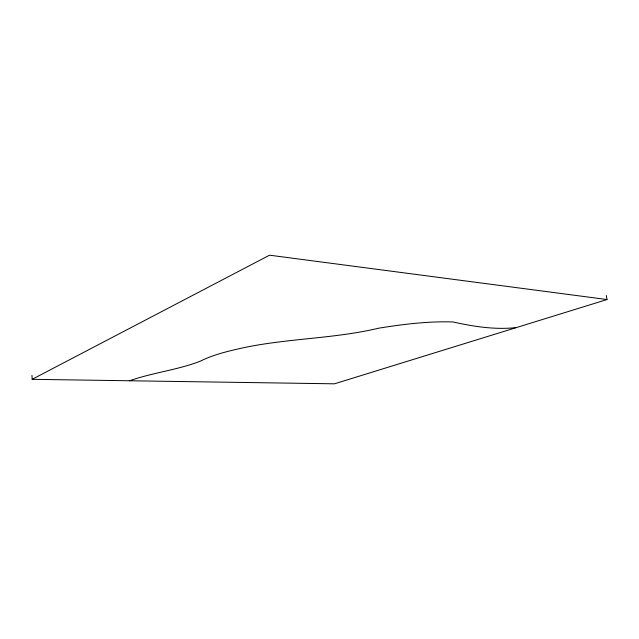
<?xml version="1.0" encoding="UTF-8"?>
<svg xmlns="http://www.w3.org/2000/svg" width="639" height="639" viewBox="0 0 639 639"><rect width="100%" height="100%" fill="white"/><g stroke="black" fill="none" stroke-linecap="round" stroke-linejoin="round"><path stroke-width="0.96" d="M31.95 375.389L32.158 379.318L269.562 255.185L607.05 299.539L606.251 295.498M129.573 380.772C152.697 372.593 177.514 370.045 200.518 361.099C212.747 354.972 226.094 351.682 239.369 348.654C285.329 338.215 332.959 339.093 378.783 328.174C403.193 324.237 428.17 321.153 452.923 321.952C473.739 326.585 494.921 329.908 516.288 327.599M607.05 299.539L334.485 383.815L32.158 379.318"/></g></svg>
